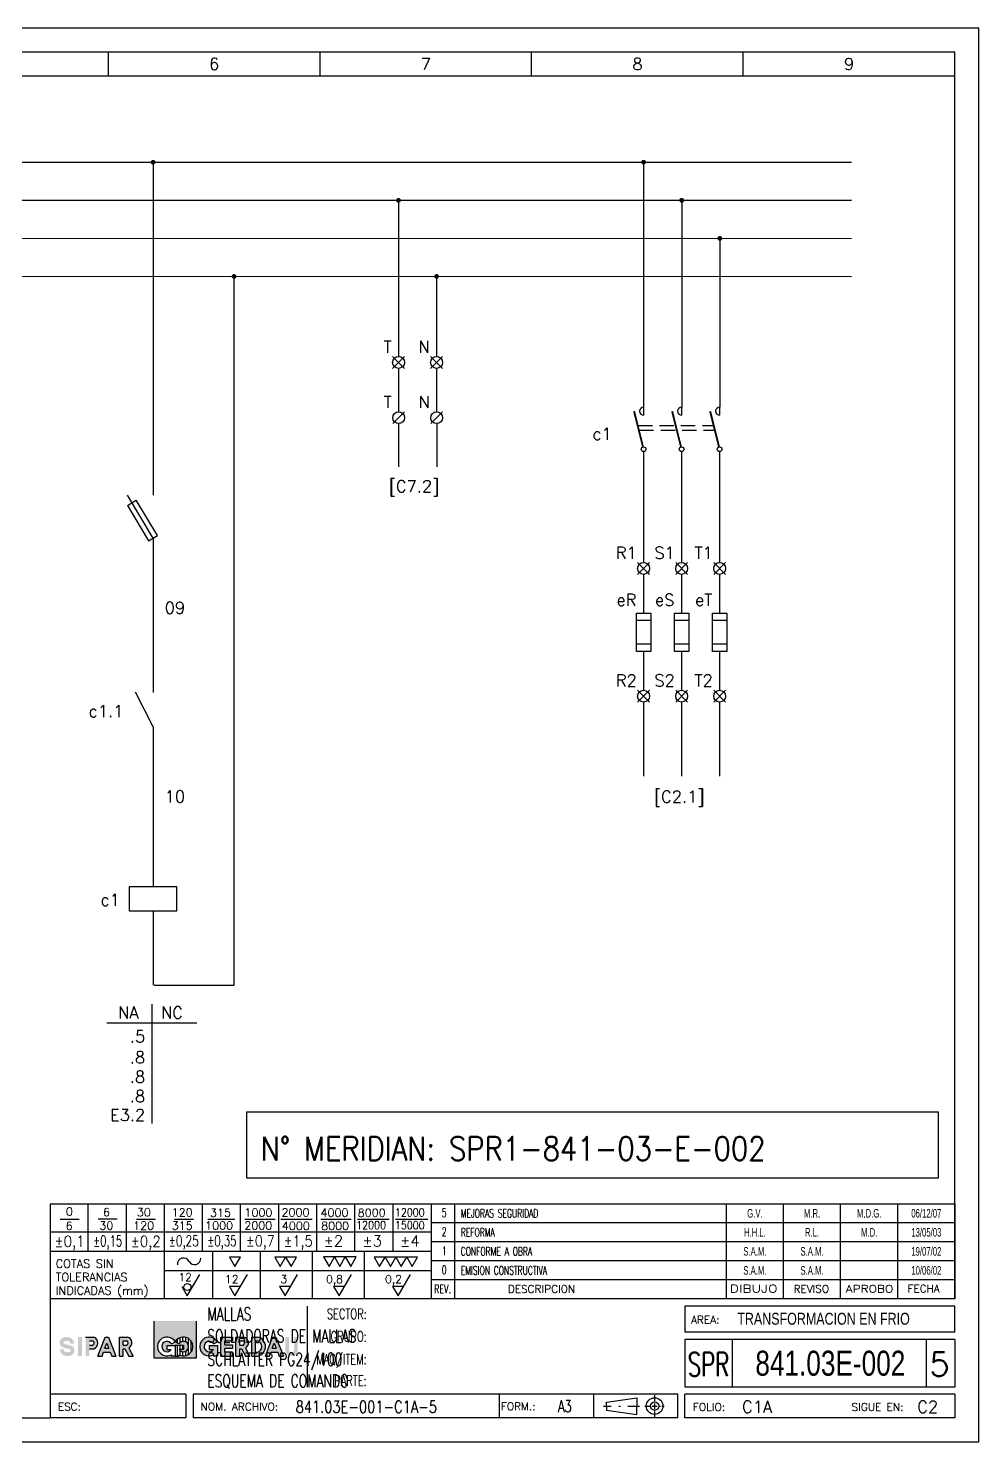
# Model space of a CAD drawing. Header units: millimetres. Extents: x 0 to 420, y 0 to 297.
# Drawn here: x 220.4 to 420, y 0 to 297 of the extents above; entities that cross this region are included whole.
import ezdxf
from ezdxf.enums import TextEntityAlignment as Align

# ---------------------------------------------------------------- set-up
doc = ezdxf.new("R2010")
doc.units = ezdxf.units.MM
doc.linetypes.add('HIDDEN', pattern=[4.5, 3, -1.5])
for name, color, linetype in [('COMPONENTES', 4, 'Continuous'), ('LINE-CONEX', 3, 'Continuous'), ('MARGENES', 6, 'Continuous'), ('REC', 6, 'Continuous'), ('TEX', 150, 'Continuous'), ('TEXTO', 7, 'Continuous'), ('Textos', 150, 'Continuous'), ('TITULO', 6, 'Continuous')]:
    doc.layers.add(name, color=color, linetype=linetype)
doc.styles.add('ARIAL', font='arial.ttf', dxfattribs={"height": 2})
doc.styles.add('LCOTAS', font='ROMANS')
doc.styles.add('LETRA2', font='swissk.ttf', dxfattribs={"height": 2})
doc.styles.add('LETRA25', font='romans', dxfattribs={"height": 2.5})
doc.styles.add('LETRA4', font='ROMANS', dxfattribs={"height": 4})
doc.styles.add('LETRA5', font='ROMANS', dxfattribs={"height": 5})
doc.styles.add('ROMANS', font='romans.shx', dxfattribs={"width": 0.85})
doc.styles.add('SIMPLEX', font='SIMPLEX.shx')
doc.styles.get("Standard").update_dxf_attribs({"font": 'arial.ttf'})

# ---------------------------------------------------------------- blocks, each defined once
blk = doc.blocks.new('A3')
at = {"layer": 'TEX'}
h = blk.add_hatch(color=256, dxfattribs=at)
h.paths.add_polyline_path([(255.67, 25.35), (246.84, 25.35), (246.84, 17.57), (255.67, 17.57)])
h.paths.add_polyline_path([(252.04, 18.24), (252.04, 18.01), (251.24, 18.01), (250.44, 18.01), (250.44, 18.24, -2.348205), (251.24, 21, -2.348205)], flags=16)
h.paths.add_polyline_path([(252.08, 19.4), (252.97, 19.4), (252.97, 20.2), (251.24, 20.2), (249.52, 20.2), (249.52, 19.4), (250.41, 19.4, -3.501885), (250.45, 20.54), (251.24, 21), (252.04, 20.54, -3.501885)], flags=0)
h = blk.add_hatch(color=256, dxfattribs=at)
h.paths.add_polyline_path([(228.13, 21.15), (228.25, 21.17), (228.36, 21.18), (228.49, 21.19), (228.63, 21.18), (228.75, 21.17), (228.86, 21.14), (228.97, 21.08), (229.08, 21), (229.15, 20.89), (229.18, 20.81), (229.2, 20.7), (229.21, 20.6), (230.01, 20.6), (230, 20.66), (230, 20.7), (229.99, 20.75), (229.99, 20.8), (229.98, 20.84), (229.98, 20.88), (229.97, 20.92), (229.96, 20.96), (229.95, 21), (229.94, 21.04), (229.93, 21.08), (229.91, 21.12), (229.9, 21.17), (229.88, 21.21), (229.86, 21.25), (229.83, 21.29), (229.81, 21.34), (229.78, 21.38), (229.75, 21.43), (229.71, 21.47), (229.68, 21.51), (229.64, 21.55), (229.6, 21.59), (229.56, 21.63), (229.52, 21.66), (229.47, 21.7), (229.43, 21.73), (229.38, 21.76), (229.34, 21.79), (229.29, 21.81), (229.25, 21.83), (229.21, 21.85), (229.16, 21.87), (229.12, 21.89), (229.08, 21.9), (229.03, 21.92), (228.99, 21.93), (228.95, 21.94), (228.91, 21.95), (228.87, 21.95), (228.83, 21.96), (228.78, 21.97), (228.74, 21.97), (228.7, 21.97), (228.66, 21.98), (228.62, 21.98), (228.58, 21.98), (228.54, 21.98), (228.5, 21.98), (228.46, 21.98), (228.42, 21.98), (228.38, 21.98), (228.34, 21.98), (228.3, 21.98), (228.25, 21.97), (228.21, 21.97), (228.16, 21.97), (228.11, 21.96), (228.06, 21.95), (228.01, 21.94), (227.95, 21.93), (227.9, 21.92), (227.84, 21.9), (227.78, 21.88), (227.72, 21.86), (227.66, 21.83), (227.6, 21.8), (227.54, 21.77), (227.48, 21.73), (227.42, 21.69), (227.37, 21.65), (227.32, 21.6), (227.27, 21.55), (227.23, 21.5), (227.19, 21.44), (227.15, 21.38), (227.12, 21.31), (227.1, 21.25), (227.07, 21.18), (227.05, 21.12), (227.03, 21.05), (227.02, 20.98), (227.01, 20.92), (227, 20.85), (227, 20.79), (227, 20.72), (227, 20.66), (227.01, 20.6), (227.02, 20.54), (227.04, 20.49), (227.05, 20.44), (227.08, 20.39), (227.1, 20.34), (227.13, 20.29), (227.16, 20.24), (227.19, 20.2), (227.23, 20.16), (227.26, 20.11), (227.3, 20.07), (227.34, 20.04), (227.38, 20), (227.39, 19.99), (227.54, 19.91), (227.8, 19.79), (228.09, 19.7), (228.41, 19.62), (228.72, 19.54), (228.99, 19.49), (229.14, 19.43), (229.29, 19.29), (229.28, 19.1), (229.2, 18.94), (229.03, 18.86), (228.78, 18.82), (228.55, 18.81), (228.34, 18.82), (228.19, 18.86), (228.04, 18.96), (227.92, 19.1), (227.89, 19.21), (227.87, 19.4), (227.07, 19.4), (227.07, 19.34), (227.08, 19.3), (227.08, 19.25), (227.09, 19.2), (227.09, 19.16), (227.1, 19.12), (227.11, 19.08), (227.12, 19.04), (227.13, 19), (227.14, 18.96), (227.15, 18.92), (227.16, 18.88), (227.18, 18.83), (227.2, 18.79), (227.22, 18.75), (227.24, 18.71), (227.27, 18.66), (227.3, 18.62), (227.33, 18.57), (227.36, 18.53), (227.4, 18.49), (227.44, 18.45), (227.48, 18.41), (227.52, 18.37), (227.56, 18.34), (227.6, 18.3), (227.65, 18.27), (227.69, 18.24), (227.74, 18.21), (227.78, 18.19), (227.83, 18.17), (227.87, 18.15), (227.91, 18.13), (227.96, 18.11), (228, 18.1), (228.04, 18.08), (228.08, 18.07), (228.13, 18.06), (228.17, 18.05), (228.21, 18.05), (228.25, 18.04), (228.29, 18.03), (228.33, 18.03), (228.37, 18.03), (228.41, 18.02), (228.45, 18.02), (228.49, 18.02), (228.53, 18.02), (228.57, 18.02), (228.61, 18.02), (228.65, 18.02), (228.7, 18.02), (228.74, 18.02), (228.78, 18.02), (228.82, 18.03), (228.87, 18.03), (228.92, 18.03), (228.97, 18.04), (229.02, 18.05), (229.07, 18.06), (229.12, 18.07), (229.18, 18.08), (229.24, 18.1), (229.29, 18.12), (229.35, 18.14), (229.42, 18.17), (229.48, 18.2), (229.54, 18.23), (229.59, 18.27), (229.65, 18.31), (229.71, 18.35), (229.76, 18.4), (229.8, 18.45), (229.85, 18.5), (229.89, 18.56), (229.92, 18.62), (229.95, 18.69), (229.98, 18.75), (230, 18.82), (230.03, 18.88), (230.04, 18.95), (230.06, 19.02), (230.07, 19.08), (230.07, 19.15), (230.08, 19.21), (230.08, 19.28), (230.07, 19.34), (230.07, 19.4), (230.05, 19.46), (230.04, 19.51), (230.02, 19.56), (230, 19.61), (229.97, 19.66), (229.95, 19.71), (229.92, 19.76), (229.88, 19.8), (229.85, 19.84), (229.81, 19.89), (229.77, 19.93), (229.73, 19.96), (229.69, 20), (229.68, 20.01), (229.64, 20.03), (229.58, 20.06), (229.53, 20.09), (229.48, 20.11), (229.43, 20.14), (229.38, 20.16), (229.34, 20.18), (229.29, 20.19), (229.25, 20.21), (229.21, 20.23), (229.17, 20.24), (229.13, 20.25), (229.09, 20.27), (229.05, 20.28), (229.02, 20.29), (228.98, 20.3), (228.94, 20.31), (228.9, 20.32), (228.86, 20.33), (228.82, 20.34), (228.79, 20.35), (228.69, 20.37), (228.62, 20.39), (228.55, 20.41), (228.51, 20.42), (228.47, 20.43), (228.44, 20.44), (228.4, 20.45), (228.36, 20.46), (228.33, 20.46), (228.29, 20.47), (228.26, 20.48), (228.18, 20.5), (228.09, 20.52), (227.98, 20.56), (227.87, 20.62), (227.79, 20.71), (227.79, 20.83), (227.82, 20.96), (227.89, 21.06), (228, 21.12)])
h.paths.add_polyline_path([(230.87, 18.01), (231.67, 18.01), (231.67, 21.99), (230.87, 21.99)])
h.paths.add_polyline_path([(232.42, 18.01), (233.22, 18.01), (233.22, 19.5), (234.14, 19.5, 0.708852), (234.14, 21.99), (232.42, 21.99)])
h.paths.add_polyline_path([(233.22, 20.3), (233.22, 21.2), (233.97, 21.2, -0.566556), (233.97, 20.3)], flags=16)
h.paths.add_polyline_path([(236.19, 18.83), (237.62, 18.83), (237.94, 18.01), (238.8, 18.01), (237.24, 21.99), (236.52, 21.99), (235.03, 18.01), (235.88, 18.01)])
h.paths.add_polyline_path([(236.49, 19.63), (236.89, 20.7), (237.31, 19.63)], flags=16)
h.paths.add_polyline_path([(240.35, 19.5), (240.71, 19.5), (241.52, 18.01), (242.43, 18.01), (241.52, 19.67, 0.672291), (241.2, 21.99), (239.55, 21.99), (239.55, 18.01), (240.35, 18.01)])
h.paths.add_polyline_path([(240.35, 20.3), (240.35, 21.2), (241.15, 21.2, -0.508421), (241.1, 20.3)], flags=16)
h = blk.add_hatch(dxfattribs=at)
h.set_pattern_fill('ANSI31', color=256, scale=0.179464, angle=45, style=0)
h.set_pattern_definition([(90, (130.9459, 1.37434), (-0.5697977, 1e-16), [])])
h.paths.add_polyline_path([(251.24, 21), (252.04, 20.54, -3.501885), (252.08, 19.4), (252.97, 19.4), (252.97, 20.2), (251.24, 20.2), (251.24, 18.01), (252.04, 18.01), (252.04, 18.24, 2.348205)])
h = blk.add_hatch(color=256, dxfattribs=at)
h.paths.add_polyline_path([(259.33, 18.24), (259.33, 18.01), (260.13, 18.01), (260.13, 20.2), (258.4, 20.2), (258.4, 19.4), (259.29, 19.4, -3.501885), (259.33, 20.54), (260.13, 21, 2.348205)])
h.paths.add_polyline_path([(263.26, 21.99), (260.87, 21.99), (260.87, 18.01), (263.26, 18.01), (263.26, 18.8), (261.66, 18.8), (261.66, 19.56), (263.26, 19.56), (263.26, 20.36), (261.66, 20.36), (261.66, 21.2), (263.26, 21.2)])
h.paths.add_polyline_path([(265.68, 21.99), (264.02, 21.99), (264.02, 18.01), (264.82, 18.01), (264.82, 19.5), (265.18, 19.5), (265.99, 18.01), (266.9, 18.01), (266, 19.67, 0.672291)])
h.paths.add_polyline_path([(264.82, 21.2), (265.63, 21.2, -0.508421), (265.58, 20.3), (264.82, 20.3)], flags=16)
h.paths.add_polyline_path([(268.57, 21.99), (267.33, 21.99), (267.33, 18.01), (268.59, 18.01, 0.825148)])
h.paths.add_polyline_path([(268.12, 21.2), (268.49, 21.2, -0.780464), (268.5, 18.8), (268.12, 18.8)], flags=16)
h.paths.add_polyline_path([(272.41, 21.97), (271.69, 21.99), (270.19, 18.01), (271.04, 18.01), (271.35, 18.83), (272.79, 18.83), (273.11, 18.01), (273.97, 18.01)])
h.paths.add_polyline_path([(272.05, 20.7), (272.47, 19.63), (271.65, 19.63)], flags=16)
h.paths.add_polyline_path([(275.15, 21.99), (274.35, 21.99), (274.35, 19.12, 0.841466), (277, 19.12), (277, 21.99), (276.2, 21.99), (276.2, 19.2, -0.760831), (275.15, 19.2)])
at = {"layer": 'MARGENES', "color": 4}
for p, q in [((420, 297), (0, 297)), ((420, 0), (420, 297)), ((0, 0), (420, 0))]:
    blk.add_line(p, q, dxfattribs=at)
at = {"layer": 'MARGENES'}
for p, q in [((415, 292), (15, 292)), ((415, 30), (415, 292)), ((415, 50), (415, 30)), ((415, 23), (415, 28.5)), ((415, 21.5), (415, 11.5)), ((415, 10), (415, 5)), ((15, 5), (225, 5)), ((253.5, 5), (225, 5)), ((356.78, 5), (255, 5)), ((415, 5), (358.28, 5))]:
    blk.add_line(p, q, dxfattribs=at)
at = {"layer": 'MARGENES', "color": 1}
for p, q in [((237.22, 287), (237.22, 292)), ((281.67, 287), (281.67, 292)), ((326.11, 287), (326.11, 292)), ((370.56, 287), (370.56, 292)), ((15, 287), (415, 287)), ((233, 40), (233, 50)), ((241, 40), (241, 50)), ((249, 30), (249, 50)), ((257, 40), (257, 50)), ((265, 40), (265, 50)), ((273, 40), (273, 50)), ((281, 40), (281, 50)), ((289, 40), (289, 50)), ((297, 40), (297, 50)), ((310, 30), (310, 50)), ((367, 30), (367, 50)), ((379, 30), (379, 50)), ((391, 30), (391, 50)), ((403, 30), (403, 50)), ((227.1, 46.76), (231.1, 46.76)), ((235.06, 46.82), (239.06, 46.82)), ((243.1, 46.76), (247.1, 46.76)), ((251.1, 46.76), (255.1, 46.76)), ((258.14, 46.76), (263.81, 46.76)), ((265.88, 46.76), (272.28, 46.76)), ((273.41, 46.76), (280, 46.76)), ((281.87, 46.76), (288.24, 46.76)), ((289.57, 46.76), (296.2, 46.76)), ((297.52, 46.76), (304.29, 46.76)), ((415, 46), (305, 46)), ((305, 44), (225, 44)), ((415, 42), (305, 42)), ((259.09, 40), (259.09, 30)), ((269.09, 40), (269.09, 30)), ((280.02, 40), (280.02, 30)), ((290.95, 40), (290.95, 30)), ((305, 35.88), (249, 35.88)), ((415, 38), (305, 38)), ((253.8, 30.65), (256.41, 35.15)), ((263.8, 30.65), (266.41, 35.15)), ((274.32, 30.65), (276.92, 35.15)), ((285.67, 30.65), (288.27, 35.15)), ((298.06, 30.65), (300.66, 35.15)), ((415, 34), (305, 34)), ((252.67, 32.62), (253.8, 30.65)), ((262.67, 32.62), (263.8, 30.65)), ((264.94, 32.62), (262.67, 32.62)), ((273.19, 32.62), (274.32, 30.65)), ((275.46, 32.62), (273.19, 32.62)), ((284.53, 32.62), (285.67, 30.65)), ((286.81, 32.62), (284.53, 32.62)), ((296.92, 32.62), (298.06, 30.65)), ((299.2, 32.62), (296.92, 32.62)), ((351.94, 9.77), (351.94, 8.55)), ((341.17, 7.49), (342.83, 7.49)), ((344.43, 7.49), (344.79, 7.49)), ((346.34, 7.49), (348.79, 7.49)), ((349.91, 7.49), (350.08, 7.49)), ((349.99, 7.49), (350.86, 7.49)), ((351.35, 7.49), (352.48, 7.49)), ((351.94, 8.39), (351.94, 8.23)), ((351.94, 8.02), (351.94, 6.94)), ((351.94, 6.7), (351.94, 6.45)), ((351.94, 6.26), (351.94, 5.18)), ((353.02, 7.49), (353.16, 7.49)), ((353.42, 7.49), (353.96, 7.49))]:
    blk.add_line(p, q, dxfattribs=at)
at = {"layer": 'MARGENES', "color": 7}
for p, q in [((225, 50), (415, 50)), ((305, 50), (305, 30)), ((305, 40), (225, 40)), ((415, 30), (225, 30)), ((279, 28.5), (279, 11.5)), ((415, 28.5), (358.28, 28.5)), ((358.28, 28.5), (358.28, 23)), ((415, 23), (358.28, 23)), ((415, 21.5), (358.28, 21.5)), ((358.28, 21.5), (358.28, 11.5)), ((368.28, 11.5), (368.28, 21.5)), ((409, 11.5), (409, 21.5)), ((253.5, 10), (225, 10)), ((253.5, 10), (253.5, 5)), ((356.78, 10), (255, 10)), ((255, 10), (255, 5)), ((319.3, 10), (319.3, 5)), ((339.1, 10), (339.1, 5)), ((356.78, 5), (356.78, 10)), ((415, 11.5), (358.28, 11.5)), ((415, 10), (358.28, 10)), ((358.28, 5), (358.28, 10))]:
    blk.add_line(p, q, dxfattribs=at)
at = {"layer": 'MARGENES', "color": 1}
for points in [[(262.67, 38.81), (263.8, 36.84), (264.94, 38.81)], [(272.17, 38.81), (273.3, 36.84), (274.44, 38.81)], [(274.44, 38.81), (275.58, 36.84), (276.72, 38.81)], [(282.43, 38.82), (283.57, 36.85), (284.71, 38.82)], [(284.71, 38.82), (285.84, 36.85), (286.98, 38.82)], [(286.98, 38.82), (288.12, 36.85), (289.26, 38.82)], [(293.04, 38.76), (294.18, 36.79), (295.32, 38.76)], [(295.32, 38.76), (296.45, 36.79), (297.59, 38.76)], [(297.59, 38.76), (298.73, 36.79), (299.87, 38.76)], [(299.87, 38.76), (301, 36.79), (302.14, 38.76)]]:
    blk.add_lwpolyline(points, close=True, dxfattribs=at)
blk.add_circle((253.82, 32.5), 0.742, dxfattribs=at)
for centre, start, end in [((253.01, 37.3), 25.3098, 184.5991), ((255.32, 38.52), 210.3269, 2.285)]:
    blk.add_arc(centre, 1.31, start, end, dxfattribs=at)
at = {"layer": 'REC'}
blk.add_line((225, 50), (225, 5), dxfattribs=at)
at = {"layer": 'TEX'}
for p, q in [((246.84, 17.57), (246.84, 25.35)), ((255.67, 25.35), (255.67, 17.57)), ((232.42, 21.99), (234.14, 21.99)), ((233.22, 21.2), (233.97, 21.2)), ((235.03, 18.01), (236.52, 21.99)), ((236.52, 21.99), (237.24, 21.99)), ((237.24, 21.99), (238.8, 18.01)), ((239.55, 18.01), (239.55, 21.99)), ((239.55, 21.99), (241.2, 21.99)), ((240.35, 20.3), (240.35, 21.2)), ((240.35, 21.2), (241.15, 21.2)), ((250.45, 20.54), (251.24, 21)), ((252.04, 20.54), (251.24, 21)), ((259.33, 20.54), (260.13, 21)), ((260.87, 18.01), (260.87, 21.99)), ((260.87, 21.99), (263.26, 21.99)), ((261.66, 20.36), (261.66, 21.2)), ((261.66, 21.2), (263.26, 21.2)), ((263.26, 21.99), (263.26, 21.2)), ((264.02, 18.01), (264.02, 21.99)), ((264.02, 21.99), (265.68, 21.99)), ((264.82, 20.3), (264.82, 21.2)), ((264.82, 21.2), (265.63, 21.2)), ((267.33, 18.01), (267.33, 21.99)), ((267.33, 21.99), (268.57, 21.99)), ((268.12, 18.8), (268.12, 21.2)), ((268.12, 21.2), (268.49, 21.2)), ((270.19, 18.01), (271.69, 21.99)), ((271.69, 21.99), (272.41, 21.97)), ((272.41, 21.97), (273.97, 18.01)), ((233.22, 20.3), (233.97, 20.3)), ((233.22, 19.5), (234.14, 19.5)), ((235.03, 18.01), (235.88, 18.01)), ((235.88, 18.01), (236.19, 18.83)), ((236.19, 18.83), (237.62, 18.83)), ((236.49, 19.63), (236.89, 20.7)), ((236.49, 19.63), (237.31, 19.63)), ((236.89, 20.7), (237.31, 19.63)), ((237.62, 18.83), (237.94, 18.01)), ((237.94, 18.01), (238.8, 18.01)), ((239.55, 18.01), (240.35, 18.01)), ((240.35, 20.3), (241.1, 20.3)), ((240.35, 18.01), (240.35, 19.5)), ((240.35, 19.5), (240.71, 19.5)), ((240.71, 19.5), (241.52, 18.01)), ((241.52, 19.67), (242.43, 18.01)), ((241.52, 18.01), (242.43, 18.01)), ((249.52, 20.2), (249.52, 19.4)), ((249.52, 20.2), (251.24, 20.2)), ((249.52, 19.4), (250.41, 19.4)), ((250.44, 18.24), (250.44, 18.01)), ((251.24, 18.01), (250.44, 18.01)), ((252.97, 20.2), (251.24, 20.2)), ((251.24, 20.2), (251.24, 18.01)), ((251.24, 20.2), (251.24, 18.01)), ((251.24, 18.01), (252.04, 18.01)), ((252.04, 18.24), (252.04, 18.01)), ((252.97, 19.4), (252.08, 19.4)), ((252.97, 20.2), (252.97, 19.4)), ((258.4, 20.2), (260.13, 20.2)), ((258.4, 20.2), (258.4, 19.4)), ((258.4, 19.4), (259.29, 19.4)), ((259.33, 18.24), (259.33, 18.01)), ((260.13, 18.01), (259.33, 18.01)), ((260.13, 20.2), (260.13, 18.01)), ((260.87, 18.01), (263.26, 18.01)), ((261.66, 20.36), (263.26, 20.36)), ((261.66, 18.8), (261.66, 19.56)), ((263.26, 19.56), (261.66, 19.56)), ((263.26, 18.8), (261.66, 18.8)), ((263.26, 20.36), (263.26, 19.56)), ((263.26, 18.01), (263.26, 18.8)), ((264.02, 18.01), (264.82, 18.01)), ((264.82, 20.3), (265.58, 20.3)), ((264.82, 18.01), (264.82, 19.5)), ((264.82, 19.5), (265.18, 19.5)), ((265.18, 19.5), (265.99, 18.01)), ((265.99, 18.01), (266.9, 18.01)), ((266, 19.67), (266.9, 18.01)), ((267.33, 18.01), (268.59, 18.01)), ((268.12, 18.8), (268.5, 18.8)), ((270.19, 18.01), (271.04, 18.01)), ((271.04, 18.01), (271.35, 18.83)), ((271.35, 18.83), (272.79, 18.83)), ((271.65, 19.63), (272.05, 20.7)), ((271.65, 19.63), (272.47, 19.63)), ((272.05, 20.7), (272.47, 19.63)), ((272.79, 18.83), (273.11, 18.01)), ((273.11, 18.01), (273.97, 18.01)), ((255.67, 17.57), (246.84, 17.57))]:
    blk.add_line(p, q, dxfattribs=at)
for centre, radius, start, end in [((233.7, 20.75), 0.524, 300.9321, 59.0679), ((233.7, 20.75), 1.32, 289.338, 70.662), ((240.8, 20.77), 0.558, 302.7945, 50.5935), ((240.89, 20.77), 1.27, 300.0461, 75.6964), ((249.52, 20), 1.99, 30, 297.7317), ((249.52, 20), 1.08, 30, 326.251), ((252.97, 20), 1.99, 242.2683, 150), ((252.97, 20), 1.08, 213.749, 150), ((258.4, 20), 1.99, 30, 297.7317), ((258.4, 20), 1.08, 30, 326.251), ((265.27, 20.77), 0.558, 302.7945, 50.5935), ((265.36, 20.77), 1.27, 300.0461, 75.6964), ((268.2, 20), 1.23, 284.4183, 76.3013), ((268.2, 20), 2.03, 281.2242, 79.3349)]:
    blk.add_arc(centre, radius, start, end, dxfattribs=at)
at = {"layer": 'Textos'}
for p, q in [((341.85, 8.34), (348.22, 9.24)), ((348.22, 9.24), (348.22, 7.49)), ((341.85, 7.49), (341.85, 8.34)), ((341.85, 7.49), (341.85, 6.63)), ((341.85, 6.63), (348.22, 5.73)), ((348.22, 5.73), (348.22, 7.49))]:
    blk.add_line(p, q, dxfattribs=at)
for radius in [1.75, 0.877]:
    blk.add_circle((351.94, 7.49), radius, dxfattribs=at)
at = {"layer": 'MARGENES', "color": 1, "style": 'LCOTAS'}
for s, height, p in [('0', 1.71, (228.3, 47.52)), ('6', 1.71, (236.08, 47.38)), ('30', 1.71, (243.21, 47.37)), ('120', 1.71, (250.53, 47.32)), ('315', 1.71, (258.57, 47.26)), ('1000', 1.71, (265.8, 47.3)), ('2000', 1.71, (273.58, 47.32)), ('4000', 1.71, (281.77, 47.28)), ('8000', 1.71, (289.58, 47.26)), ('6', 1.71, (228.26, 44.52)), ('30', 1.71, (235.33, 44.55)), ('120', 1.71, (242.42, 44.55)), ('315', 1.71, (250.53, 44.55)), ('1000', 1.71, (257.54, 44.57)), ('2000', 1.71, (265.77, 44.58)), ('4000', 1.71, (273.66, 44.5)), ('8000', 1.71, (281.9, 44.51)), ('%%P2', 2.3, (282.4, 41.04)), ('%%P3', 2.3, (290.53, 41.04)), ('%%P4', 2.3, (298.48, 41.04)), ('COTAS SIN', 1.743, (226.15, 36.55)), ('TOLERANCIAS', 1.743, (226.15, 33.72)), ('INDICADAS (mm)', 1.743, (226.15, 30.9)), ('12', 1.656, (251.94, 33.74)), ('12', 1.656, (261.7, 33.33)), ('3', 1.66, (273.35, 33.33)), ('0,8', 1.656, (282.92, 33.33)), ('0,2', 1.656, (295.31, 33.33))]:
    blk.add_text(s, height=height, dxfattribs=at).set_placement(p)
for s, height, width, p, p2 in [('12000', 1.71, 0.790089, (297.4, 47.32), (303.64, 47.32)), ('12000', 1.71, 0.797835, (289.25, 44.67), (295.55, 44.67)), ('15000', 1.71, 0.790089, (297.4, 44.63), (303.64, 44.63)), ('%%P0,1', 2.3, 0.865454, (225.88, 40.96), (232.23, 40.96)), ('%%P0,15', 2.3, 0.598358, (234.03, 41.03), (240.12, 41.03)), ('%%P0,2', 2.3, 0.787915, (241.91, 40.96), (248.21, 40.96)), ('%%P0,25', 2.3, 0.617458, (249.89, 41.06), (256.18, 41.06)), ('%%P0,35', 2.3, 0.603736, (257.99, 41.06), (264.14, 41.06)), ('%%P0,7', 2.3, 0.760403, (266.1, 41.06), (272.18, 41.06)), ('%%P1,5', 2.3, 0.762292, (274.03, 41.03), (280.12, 41.03))]:
    blk.add_text(s, height=height, dxfattribs=dict(at, width=width)).set_placement(p, p2, align=Align.FIT)
at = {"layer": 'TEX', "style": 'LCOTAS'}
for s, p in [('6', (259.44, 289.5)), ('7', (303.89, 289.5)), ('8', (348.33, 289.5)), ('9', (392.78, 289.5))]:
    blk.add_text(s, height=2.5, dxfattribs=at).set_placement(p, align=Align.MIDDLE_CENTER)
at = {"layer": 'TEX', "width": 0.6456}
for tag, p in [('DIBUJO', (373, 48)), ('REVISO', (385, 48)), ('APROBO', (397, 48)), ('FECHA', (409, 48)), ('DIBUJO', (373, 44)), ('REVISO', (385, 44)), ('APROBO', (397, 44)), ('FECHA', (409, 44)), ('DIBUJO', (373, 40)), ('REVISO', (385, 40)), ('APROBO', (397, 40)), ('FECHA', (409, 40)), ('DIBUJO', (373, 36)), ('REVISO', (385, 36)), ('APROBO', (397, 36)), ('FECHA', (409, 36))]:
    blk.add_attdef(tag, text='', height=1.8, dxfattribs=at).set_placement(p, align=Align.MIDDLE_CENTER)
at = {"layer": 'Textos', "style": 'LCOTAS'}
for s, height, width, p, p2 in [('REV.', 1.8, 0.645643, (305.64, 31.2), (309.18, 31.2)), ('DIBUJO', 1.6, 1.231263, (367.73, 31.37), (377.77, 31.37)), ('APROBO', 1.6, 1.075207, (392.08, 31.33), (402.07, 31.33))]:
    blk.add_text(s, height=height, dxfattribs=dict(at, width=width)).set_placement(p, p2, align=Align.FIT)
for s, height, p in [('DESCRIPCION', 1.62, (321.1, 31.3)), ('REVISO', 1.6, (381.15, 31.32)), ('FECHA', 1.6, (405.07, 31.37)), ('AREA:', 1.627, (359.58, 24.81)), ('ESC:', 1.627, (226.58, 6.56)), ('NOM. ARCHIVO:', 1.6271, (256.58, 6.56)), ('FORM.:', 1.627, (319.62, 6.62)), ('FOLIO:', 1.627, (359.97, 6.47)), ('SIGUE EN:', 1.627, (393.27, 6.47))]:
    blk.add_text(s, height=height, dxfattribs=at).set_placement(p)
at = {"layer": 'Textos', "style": 'LCOTAS', "width": 0.7}
for s, p in [('SECTOR:', (291.49, 25.76)), ('GRUPO:', (291.49, 21.03)), ('MAQ/ITEM:', (291.49, 16.26)), ('PARTE:', (291.49, 11.74))]:
    blk.add_text(s, height=2.169, dxfattribs=at).set_placement(p, align=Align.RIGHT)
at = {"layer": 'Textos', "style": 'LCOTAS', "width": 0.645643}
for p in [(307.74, 48.1), (307.74, 44.1), (307.74, 40.1), (307.74, 36.1)]:
    blk.add_attdef('REV', text='', height=1.8, dxfattribs=at).set_placement(p, align=Align.MIDDLE)
at = {"layer": 'Textos'}
for tag, p, height, style, width in [('TEXTO_DE_REVISION', (311.23, 47.1), 1.8, 'LCOTAS', 0.645643), ('TEXTO_DE_REVISION', (311.23, 43.1), 1.8, 'LCOTAS', 0.645643), ('TEXTO_DE_REVISION', (311.23, 39.1), 1.8, 'LCOTAS', 0.645643), ('TEXTO_DE_REVISION', (311.23, 35.1), 1.8, 'LCOTAS', 0.645643), ('ARCHIVO', (276.56, 6.1), 2.5, 'LETRA25', 0.8)]:
    blk.add_attdef(tag, p, '', height=height, dxfattribs=dict(at, style=style, width=width))
for tag, style, width, p in [('AREA', 'ARIAL', 0.75, (387.41, 25.84)), ('A', 'LETRA25', 0.7, (333.06, 7.45))]:
    blk.add_attdef(tag, text='', height=2.5, dxfattribs=dict(at, style=style, width=width)).set_placement(p, align=Align.MIDDLE_CENTER)
at = {"layer": 'Textos', "style": 'LETRA25'}
for tag, p in [('ESC', (232.65, 6.1)), ('FOLIO', (370.29, 6.1)), ('SIGUE EN', (407.08, 6.1))]:
    blk.add_attdef(tag, p, '', height=2.5, dxfattribs=at)
at = {"layer": 'TITULO', "color": 150, "style": 'LETRA4', "width": 0.7}
for tag, p in [('SECTOR', (292.49, 25.49)), ('GRUPO', (292.49, 20.87)), ('MAQ/ITEM', (292.49, 15.96)), ('PARTE', (292.49, 11.44))]:
    blk.add_attdef(tag, p, '', height=2.5, dxfattribs=at)
at = {"layer": 'TITULO', "style": 'LETRA5', "width": 0.65}
blk.add_attdef('COD', text='', height=5, dxfattribs=at).set_placement((363.24, 16.25), align=Align.MIDDLE)
at = {"layer": 'TITULO', "color": 6, "style": 'LETRA2', "width": 0.75}
blk.add_attdef('NUMERO', text='', height=5.25, dxfattribs=at).set_placement((388.84, 16.5), align=Align.MIDDLE_CENTER)
at = {"layer": 'TITULO', "style": 'LETRA5'}
blk.add_attdef('REV', text='', height=5, dxfattribs=at).set_placement((411.77, 16.3), align=Align.MIDDLE)
blk = doc.blocks.new('FUS')
at = {"layer": 'COMPONENTES'}
for p, q in [((0, 0), (0, -2)), ((-1.5, -2), (1.5, -2)), ((-1.5, -10), (-1.5, -2)), ((1.5, -2), (1.5, -10)), ((1.5, -3.5), (-1.5, -3.5)), ((1.5, -8.51), (-1.5, -8.51)), ((1.5, -10), (-1.5, -10)), ((0, -10), (0, -12))]:
    blk.add_line(p, q, dxfattribs=at)
at = {"layer": 'TEXTO', "style": 'SIMPLEX'}
for tag, p in [('NOMBRE', (3, -5)), ('REF', (3, -9))]:
    blk.add_attdef(tag, p, '', height=2, dxfattribs=at)
blk = doc.blocks.new('FUSE1')
at = {"layer": 'LINE-CONEX'}
blk.add_blockref('FUS', (0, 0), dxfattribs=at)

msp = doc.modelspace()

# ---------------------------------------------------------------- linework, layer by layer
at = {"layer": 'COMPONENTES', "linetype": 'Continuous'}
for p, q in [((296.91, 228.03), (299.41, 225.53)), ((299.41, 228.03), (296.91, 225.53)), ((307.39, 228.03), (304.89, 225.53)), ((304.89, 228.03), (307.39, 225.53)), ((299.43, 216.42), (296.93, 213.92)), ((307.41, 216.42), (304.91, 213.92)), ((246.61, 189.88), (241.21, 198.88)), ((241.23, 196.73), (243.09, 197.84)), ((241.23, 196.73), (245.68, 189.33)), ((247.54, 190.44), (243.09, 197.84)), ((245.68, 189.33), (247.54, 190.44)), ((350.87, 184.75), (348.37, 182.25)), ((348.37, 184.75), (350.87, 182.25)), ((356.36, 184.75), (358.86, 182.25)), ((358.86, 184.75), (356.36, 182.25)), ((364.34, 184.75), (366.84, 182.25)), ((366.84, 184.75), (364.34, 182.25)), ((348.37, 155.41), (350.87, 157.91)), ((350.87, 155.41), (348.37, 157.91)), ((358.86, 155.41), (356.36, 157.91)), ((356.36, 155.41), (358.86, 157.91)), ((366.84, 155.41), (364.34, 157.91)), ((364.34, 155.41), (366.84, 157.91))]:
    msp.add_line(p, q, dxfattribs=at)
at = {"layer": 'COMPONENTES'}
for p, q in [((349.62, 217.39), (349.62, 215.7)), ((357.61, 217.39), (357.61, 215.7)), ((365.59, 217.39), (365.59, 215.7)), ((349.62, 208.04), (349.62, 206.54)), ((357.61, 208.04), (357.61, 206.54)), ((365.59, 208.04), (365.59, 206.54)), ((246.61, 150.24), (242.94, 157.47)), ((251.61, 116.57), (241.61, 116.57)), ((241.61, 116.57), (241.61, 111.57)), ((251.61, 111.57), (251.61, 116.57)), ((241.61, 111.57), (251.61, 111.57))]:
    msp.add_line(p, q, dxfattribs=at)
at = {"layer": 'COMPONENTES', "linetype": 'HIDDEN'}
for p, q in [((348.47, 213.54), (364.34, 213.54)), ((348.72, 212.54), (364.59, 212.54))]:
    msp.add_line(p, q, dxfattribs=at)
at = {"layer": 'COMPONENTES', "const_width": 0.4}
for points in [[(349.5, 209.03), (347.62, 216.54)], [(357.48, 209.03), (355.61, 216.54)], [(365.47, 209.03), (363.59, 216.54)]]:
    msp.add_lwpolyline(points, dxfattribs=at)
at = {"layer": 'COMPONENTES', "linetype": 'Continuous'}
for centre in [(298.16, 226.78), (306.14, 226.78), (298.18, 215.17), (306.16, 215.17), (349.62, 183.5), (357.61, 183.5), (365.59, 183.5), (349.62, 156.66), (357.61, 156.66), (365.59, 156.66)]:
    msp.add_circle(centre, 1.25, dxfattribs=at)
at = {"layer": 'COMPONENTES'}
for centre in [(349.62, 208.54), (357.61, 208.54), (365.59, 208.54)]:
    msp.add_circle(centre, 0.5, dxfattribs=at)
for centre in [(349.62, 216.54), (357.61, 216.54), (365.59, 216.54)]:
    msp.add_arc(centre, 0.845, 90, 270, dxfattribs=at)
at = {"layer": 'LINE-CONEX'}
for p, q in [((77.08, 268.85), (393.25, 268.85)), ((246.61, 268.85), (246.61, 198.88)), ((349.62, 268.85), (349.62, 217.39)), ((77.08, 260.88), (393.25, 260.85)), ((298.14, 260.85), (298.14, 228.03)), ((357.62, 260.85), (357.62, 217.39)), ((77.08, 252.88), (393.25, 252.85)), ((365.62, 252.85), (365.62, 217.39)), ((44.92, 244.91), (393.25, 244.85)), ((263.62, 95.92), (263.62, 244.85)), ((306.14, 244.85), (306.14, 228.03)), ((298.16, 225.53), (298.16, 216.42)), ((306.16, 225.53), (306.16, 216.42)), ((298.18, 213.92), (298.18, 204.82)), ((306.18, 213.92), (306.18, 204.82)), ((349.62, 206.54), (349.62, 184.75)), ((357.61, 206.54), (357.61, 184.75)), ((365.59, 206.54), (365.59, 184.75)), ((246.61, 189.88), (246.61, 157.46)), ((349.62, 182.25), (349.62, 176.08)), ((357.61, 182.25), (357.61, 176.08)), ((365.59, 182.25), (365.59, 176.08)), ((349.62, 164.08), (349.62, 157.91)), ((357.61, 164.08), (357.61, 157.91)), ((365.59, 164.08), (365.59, 157.91)), ((349.62, 155.41), (349.62, 139.86)), ((357.61, 155.41), (357.61, 139.86)), ((365.59, 155.41), (365.59, 139.86)), ((246.61, 150.24), (246.61, 116.57)), ((246.61, 111.57), (246.61, 95.92)), ((246.86, 95.92), (263.62, 95.92))]:
    msp.add_line(p, q, dxfattribs=at)
at = {"layer": 'LINE-CONEX', "color": 7}
for p, q in [((246.36, 91.92), (246.36, 66.86)), ((255.81, 87.92), (236.91, 87.92))]:
    msp.add_line(p, q, dxfattribs=at)
at = {"layer": 'LINE-CONEX', "const_width": 0.5}
for points in [[(246.36, 268.85, 1), (246.86, 268.85, 1)], [(349.37, 268.85, 1), (349.87, 268.85, 1)], [(297.89, 260.85, 1), (298.39, 260.85, 1)], [(357.37, 260.85, 1), (357.87, 260.85, 1)], [(365.37, 252.85, 1), (365.87, 252.85, 1)], [(263.37, 244.85, 1), (263.87, 244.85, 1)], [(305.89, 244.85, 1), (306.39, 244.85, 1)]]:
    msp.add_lwpolyline(points, format="xyb", close=True, dxfattribs=at)
at = {"layer": 'Textos', "color": 1}
msp.add_lwpolyline([(266.33, 69.32), (411.49, 69.32), (411.49, 55.4), (266.33, 55.4)], close=True, dxfattribs=at)

# ---------------------------------------------------------------- block references
for p in [(349.62, 176.08), (357.61, 176.08), (365.59, 176.08)]:
    msp.add_blockref('FUSE1', p)
at = {"layer": 'LINE-CONEX'}
ref = msp.add_blockref('A3', (0, 0), dxfattribs=at)
ref.add_attrib('AREA', 'TRANSFORMACION EN FRIO', dxfattribs={"layer": 'Textos', "height": 2.5, "style": 'ARIAL', "width": 0.75}).set_placement((387.41, 25.84), align=Align.MIDDLE_CENTER)
ref.add_attrib('COD', 'SPR', dxfattribs={"layer": 'TITULO', "height": 5, "style": 'LETRA5', "width": 0.65}).set_placement((363.24, 16.25), align=Align.MIDDLE)
ref.add_attrib('NUMERO', '841.03E-002', dxfattribs={"layer": 'TITULO', "color": 6, "height": 5.25, "style": 'LETRA2', "width": 0.75}).set_placement((388.84, 16.5), align=Align.MIDDLE_CENTER)
ref.add_attrib('REV', '5', dxfattribs={"layer": 'TITULO', "height": 5, "style": 'LETRA5'}).set_placement((411.77, 16.3), align=Align.MIDDLE)
ref.add_attrib('FOLIO', 'C1A', (370.29, 6.1), dxfattribs={"layer": 'Textos', "height": 2.5, "style": 'LETRA25'})
ref.add_attrib('SIGUE EN', 'C2', (407.08, 6.1), dxfattribs={"layer": 'Textos', "height": 2.5, "style": 'LETRA25'})
ref.add_attrib('SECTOR', 'MALLAS', (258, 25.49), dxfattribs={"layer": 'TITULO', "color": 150, "height": 2.7, "style": 'LETRA4', "width": 0.7})
ref.add_attrib('GRUPO', 'SOLDADORAS DE MALLAS', (258, 20.87), dxfattribs={"layer": 'TITULO', "color": 150, "height": 2.7, "style": 'LETRA4', "width": 0.7})
ref.add_attrib('MAQ/ITEM', 'SCHLATTER PG24/100', (258, 15.96), dxfattribs={"layer": 'TITULO', "color": 150, "height": 2.7, "style": 'LETRA4', "width": 0.7})
ref.add_attrib('PARTE', 'ESQUEMA DE COMANDO', (258, 11.44), dxfattribs={"layer": 'TITULO', "color": 150, "height": 2.7, "style": 'LETRA4', "width": 0.7})
ref.add_attrib('ARCHIVO', '841.03E-001-C1A-5', (276.56, 6.1), dxfattribs={"layer": 'Textos', "height": 2.5, "style": 'LETRA25', "width": 0.8})
ref.add_attrib('A', 'A3', dxfattribs={"layer": 'Textos', "height": 2.5, "style": 'LETRA25', "width": 0.7}).set_placement((333.06, 7.45), align=Align.MIDDLE_CENTER)
ref.add_attrib('REV', '0', dxfattribs={"layer": 'Textos', "height": 1.8, "style": 'LCOTAS', "width": 0.645643}).set_placement((307.74, 36.1), align=Align.MIDDLE)
ref.add_attrib('TEXTO_DE_REVISION', 'EMISION CONSTRUCTIVA', (311.23, 35.1), dxfattribs={"layer": 'Textos', "height": 1.8, "style": 'LCOTAS', "width": 0.645643})
ref.add_attrib('DIBUJO', 'S.A.M.', dxfattribs={"layer": 'TEX', "height": 1.8, "width": 0.6456}).set_placement((373, 36), align=Align.MIDDLE_CENTER)
ref.add_attrib('REVISO', 'S.A.M.', dxfattribs={"layer": 'TEX', "height": 1.8, "width": 0.6456}).set_placement((385, 36), align=Align.MIDDLE_CENTER)
ref.add_attrib('FECHA', '10/06/02', dxfattribs={"layer": 'TEX', "height": 1.8, "width": 0.6456}).set_placement((409, 36), align=Align.MIDDLE_CENTER)
ref.add_attrib('REV', '1', dxfattribs={"layer": 'Textos', "height": 1.8, "style": 'LCOTAS', "width": 0.645643}).set_placement((307.74, 40.1), align=Align.MIDDLE)
ref.add_attrib('TEXTO_DE_REVISION', 'CONFORME A OBRA', (311.23, 39.1), dxfattribs={"layer": 'Textos', "height": 1.8, "style": 'LCOTAS', "width": 0.645643})
ref.add_attrib('DIBUJO', 'S.A.M.', dxfattribs={"layer": 'TEX', "height": 1.8, "width": 0.6456}).set_placement((373, 40), align=Align.MIDDLE_CENTER)
ref.add_attrib('REVISO', 'S.A.M.', dxfattribs={"layer": 'TEX', "height": 1.8, "width": 0.6456}).set_placement((385, 40), align=Align.MIDDLE_CENTER)
ref.add_attrib('FECHA', '19/07/02', dxfattribs={"layer": 'TEX', "height": 1.8, "width": 0.6456}).set_placement((409, 40), align=Align.MIDDLE_CENTER)
ref.add_attrib('REV', '2', dxfattribs={"layer": 'Textos', "height": 1.8, "style": 'LCOTAS', "width": 0.645643}).set_placement((307.74, 44.1), align=Align.MIDDLE)
ref.add_attrib('TEXTO_DE_REVISION', 'REFORMA', (311.23, 43.1), dxfattribs={"layer": 'Textos', "height": 1.8, "style": 'LCOTAS', "width": 0.645643})
ref.add_attrib('DIBUJO', 'H.H.L.', dxfattribs={"layer": 'TEX', "height": 1.8, "width": 0.6456}).set_placement((373, 44), align=Align.MIDDLE_CENTER)
ref.add_attrib('REVISO', 'R.L.', dxfattribs={"layer": 'TEX', "height": 1.8, "width": 0.6456}).set_placement((385, 44), align=Align.MIDDLE_CENTER)
ref.add_attrib('APROBO', 'M.D.', dxfattribs={"layer": 'TEX', "height": 1.8, "width": 0.6456}).set_placement((397, 44), align=Align.MIDDLE_CENTER)
ref.add_attrib('FECHA', '13/05/03', dxfattribs={"layer": 'TEX', "height": 1.8, "width": 0.6456}).set_placement((409, 44), align=Align.MIDDLE_CENTER)
ref.add_attrib('REV', '5', dxfattribs={"layer": 'Textos', "height": 1.8, "style": 'LCOTAS', "width": 0.645643}).set_placement((307.74, 48.1), align=Align.MIDDLE)
ref.add_attrib('TEXTO_DE_REVISION', 'MEJORAS SEGURIDAD', (311.23, 47.1), dxfattribs={"layer": 'Textos', "height": 1.8, "style": 'LCOTAS', "width": 0.645643})
ref.add_attrib('DIBUJO', 'G.V.', dxfattribs={"layer": 'TEX', "height": 1.8, "width": 0.6456}).set_placement((373, 48), align=Align.MIDDLE_CENTER)
ref.add_attrib('REVISO', 'M.R.', dxfattribs={"layer": 'TEX', "height": 1.8, "width": 0.6456}).set_placement((385, 48), align=Align.MIDDLE_CENTER)
ref.add_attrib('APROBO', 'M.D.G.', dxfattribs={"layer": 'TEX', "height": 1.8, "width": 0.6456}).set_placement((397, 48), align=Align.MIDDLE_CENTER)
ref.add_attrib('FECHA', '06/12/07', dxfattribs={"layer": 'TEX', "height": 1.8, "width": 0.6456}).set_placement((409, 48), align=Align.MIDDLE_CENTER)

# ---------------------------------------------------------------- texts
at = {"layer": 'TEXTO', "style": 'ROMANS'}
for s, p in [('T', (296.72, 228.83)), ('N', (304.7, 228.83)), ('T', (296.74, 217.22)), ('N', (304.72, 217.22)), ('R1', (348.19, 185.54)), ('S1', (356.17, 185.54)), ('T1', (364.15, 185.54)), ('eR', (348.11, 175.63)), ('eS', (356.09, 175.63)), ('eT', (364.07, 175.63)), ('R2', (348.19, 158.71)), ('S2', (356.17, 158.71)), ('T2', (364.15, 158.71)), ('c1', (239.63, 112.6)), ('.5', (244.95, 83.92)), ('.8', (244.95, 79.53)), ('.8', (244.95, 75.43)), ('.8', (244.95, 71.34)), ('E3.2', (244.95, 67.4))]:
    msp.add_text(s, height=2.5, dxfattribs=at).set_placement(p, align=Align.RIGHT)
for s, p in [('c1', (338.87, 210.52)), ('[C7.2]', (296.11, 199.5)), ('09', (249.05, 173.99)), ('c1.1', (233.07, 152.26)), ('10', (249.05, 134.35)), ('[C2.1]', (351.8, 134.3)), ('NA', (239.27, 88.92)), ('NC', (248.28, 88.92))]:
    msp.add_text(s, height=2.5, dxfattribs=at).set_placement(p)
at = {"layer": 'Textos', "insert": (269.23, 64.1), "char_height": 5, "width": 174.7782, "attachment_point": 1, "style": 'ROMANS'}
msp.add_mtext('N° MERIDIAN: SPR1-841-03-E-002', dxfattribs=at)

doc.saveas('drawing.dxf')
